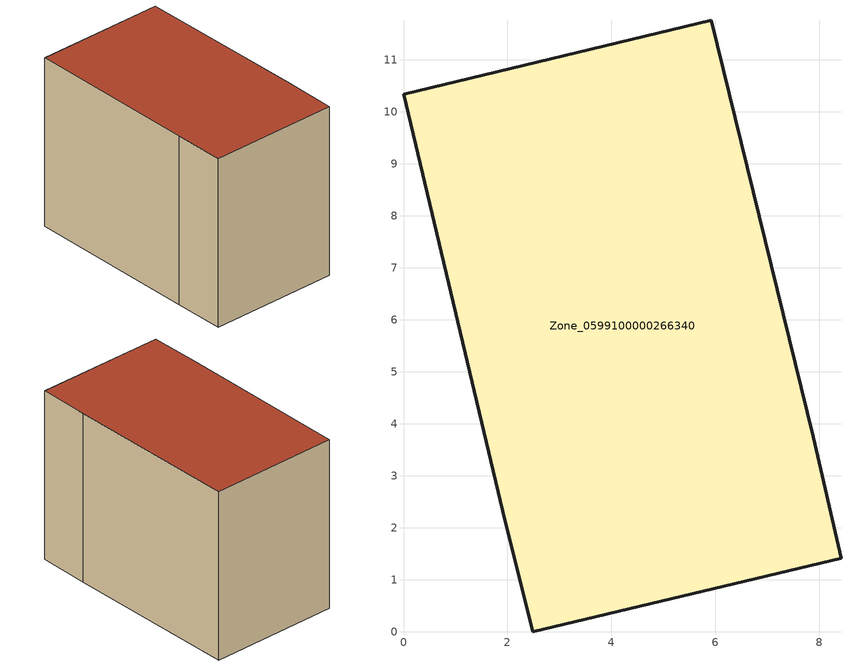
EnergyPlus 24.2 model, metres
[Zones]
Zone_0599100000266340
 floor ground (C_G): 2.48,0 1.91,2.31 0,10.33 5.92,11.76 7.88,3.75 8.41,1.41 z0
 wall outside (C_F): 1.91,2.31 2.48,0 8.41,1.41 7.88,3.75 5.92,11.76 0,10.33 1.91,2.31 z0:8.08
 roof outside (C_R): 7.88,3.75 5.92,11.76 0,10.33 1.91,2.31 2.48,0 8.41,1.41 z8.08
[BUILDING]
Pand.0599100000266340: North Axis=0; Terrain=City; Loads Convergence Tolerance Value=0.04; Temperature Convergence Tolerance Value=0.4; Solar Distribution=FullExterior; Maximum Number of Warmup Days=25; Minimum Number of Warmup Days=1
[Site:Location]
Rotterdam.The.Hague.AP_ZH_NLD Design_Conditions: Latitude=51.96; Longitude=4.45; Time Zone=1; Elevation=-4.5
[SITE:GROUNDTEMPERATURE:BUILDINGSURFACE]
18, 18, 18, 18, 18, 18, 18, 18, 18, 18, 18, 18
[MATERIAL] Thermal Absorptance=0.9; Solar Absorptance=0.7; Visible Absorptance=0.7
Name | Roughness | Thickness | Conductivity | Density | Specific Heat
G.TI.1965-1974 | MediumSmooth | 0.15 | 0.882353 | 540 | 1210
F.TI.1965-1974 | Rough | 0.3 | 0.697674 | 1920 | 840
R.TI.1965-1974 | MediumRough | 0.2 | 0.232558 | 1500 | 1000
[CONSTRUCTION]
C_G: G.TI.1965-1974
C_F: F.TI.1965-1974
C_R: R.TI.1965-1974
[ZONE]
Zone_0599100000266340: Type=1; Multiplier=1; Ceiling Height=Autocalculate; Volume=Autocalculate; Floor Area=autocalculate; Part of Total Floor Area=Yes
[ZONEINFILTRATION:DESIGNFLOWRATE]
Infil_Zone_0599100000266340: Zone or ZoneList or Space or SpaceList=Zone_0599100000266340; Schedule=AlwaysOn; Design Flow Rate Calculation Method=Flow/Area; Flow Rate per Floor Area=0.003; Constant Term Coefficient=1; Temperature Term Coefficient=0; Velocity Term Coefficient=0; Velocity Squared Term Coefficient=0
[HVACTEMPLATE:ZONE:IDEALLOADSAIRSYSTEM]
Zone_0599100000266340: Maximum Heating Supply Air Temperature=50; Minimum Cooling Supply Air Temperature=13; Maximum Heating Supply Air Humidity Ratio=0.0156; Minimum Cooling Supply Air Humidity Ratio=0.0077; Heating Limit=NoLimit; Cooling Limit=NoLimit; Dehumidification Control Type=ConstantSensibleHeatRatio; Cooling Sensible Heat Ratio=0.7; Dehumidification Setpoint=60; Humidification Control Type=None; Humidification Setpoint=30; Outdoor Air Method=None; Outdoor Air Flow Rate per Person=0.00944; Outdoor Air Flow Rate per Zone Floor Area=0; Outdoor Air Flow Rate per Zone=0; Demand Controlled Ventilation Type=None; Outdoor Air Economizer Type=NoEconomizer; Heat Recovery Type=None; Sensible Heat Recovery Effectiveness=0.7; Latent Heat Recovery Effectiveness=0.65
[ZONECONTROL:THERMOSTAT]
ThermostatControl_Zone_0599100000266340: Zone or ZoneList=Zone_0599100000266340; Control Type Schedule=DualSetpointControlType; Control 1=Thermostat_Zone_0599100000266340; Temperature Difference Between Cutout And Setpoint=0
[THERMOSTATSETPOINT:DUALSETPOINT]
Thermostat_Zone_0599100000266340: Heating Setpoint Temperature Schedule=HeatingSetpoint_Zone_0599100000266340; Cooling Setpoint Temperature Schedule=CoolingSetpoint_Zone_0599100000266340
[SCHEDULE:COMPACT]
HeatingSetpoint_Zone_0599100000266340: Through: 12/31, For: AllDays, Until: 24:00, 21
CoolingSetpoint_Zone_0599100000266340: Through: 12/31, For: AllDays, Until: 24:00, 24
DualSetpointControlType: Through: 12/31, For: AllDays, Until: 24:00, 4
AlwaysOn: Through: 12/31, For: AllDays, Until: 24:00, 1
